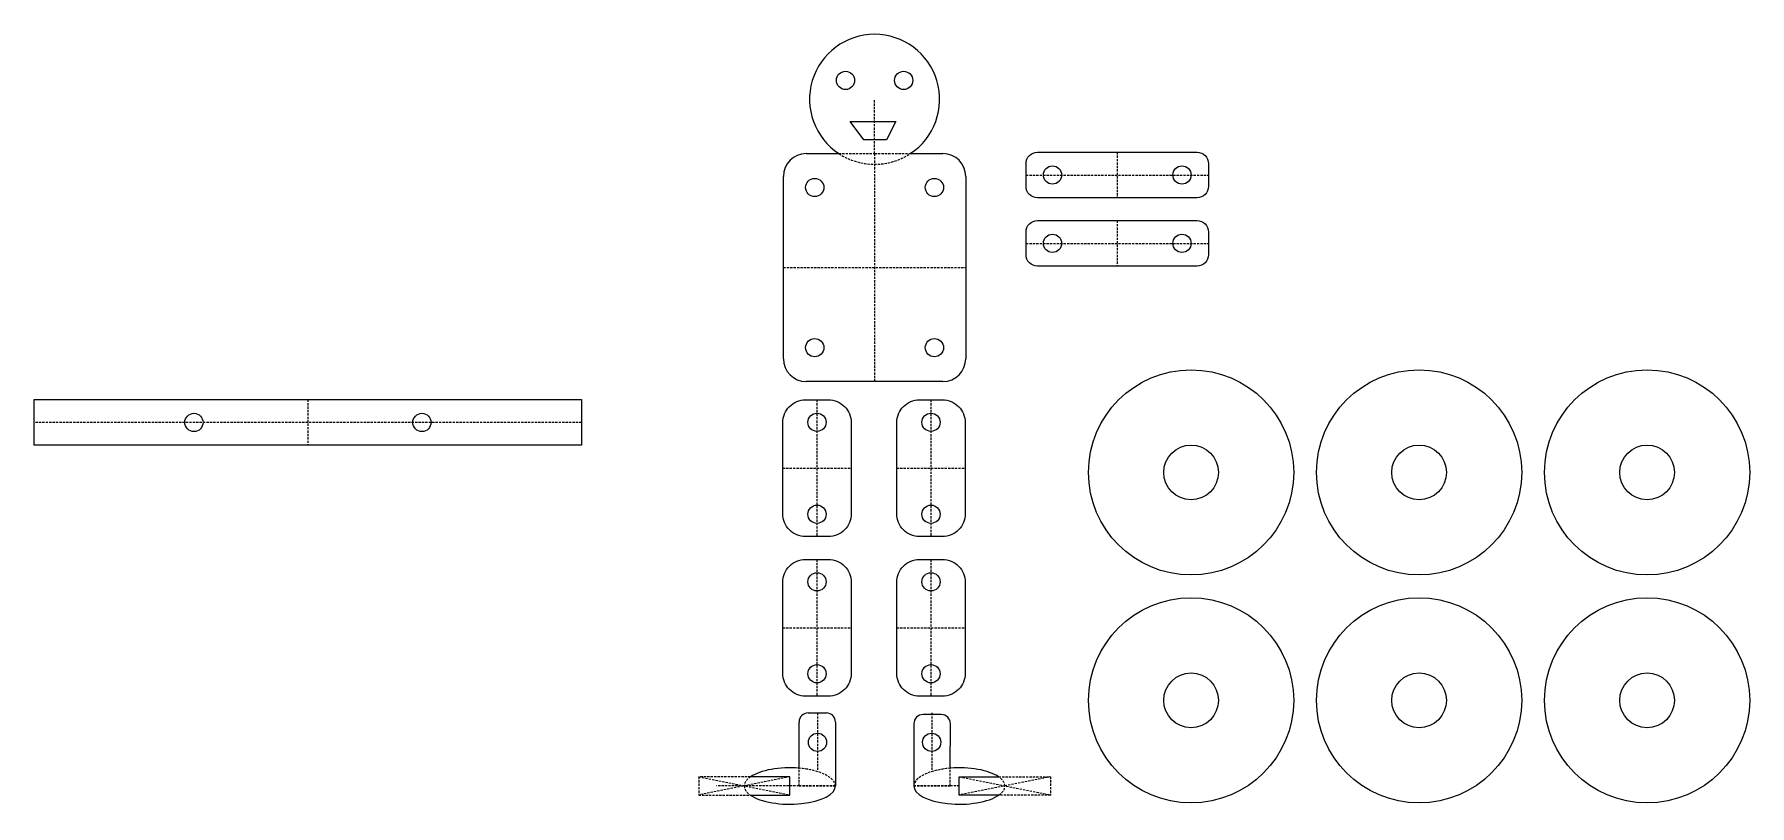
# Model space of a CAD drawing. Header units: millimetres. Extents: x 399 to 776, y 88 to 257.
import ezdxf

# ---------------------------------------------------------------- set-up
doc = ezdxf.new("R2010")
doc.units = ezdxf.units.MM
doc.linetypes.add('DASHED', pattern=[0.75, 0.5, -0.25])
doc.layers.get('0').update_dxf_attribs({"linetype": 'CONTINUOUS'})
doc.layers.add('1', color=7, linetype='DASHED')

msp = doc.modelspace()

# ---------------------------------------------------------------- linework, layer by layer
for p, q in [((568.73, 230.91), (575.9, 230.91)), ((591.57, 230.91), (598.73, 230.91)), ((563.73, 185.91), (563.73, 225.91)), ((603.73, 225.91), (603.73, 185.91)), ((598.73, 180.91), (568.73, 180.91)), ((567.16, 96.1), (567.16, 106.19)), ((569.16, 108.19), (573.16, 108.19)), ((575.16, 106.19), (575.16, 92.19)), ((592.35, 105.83), (592.31, 92.19)), ((598.35, 107.83), (594.35, 107.83)), ((600.31, 96.1), (600.35, 105.82)), ((565.16, 94.19), (556.53, 94.19)), ((565.16, 90.19), (565.16, 94.19)), ((602.31, 90.19), (602.31, 94.19)), ((602.31, 94.19), (610.94, 94.19)), ((556.46, 90.19), (565.16, 90.19)), ((611.01, 90.19), (602.31, 90.19))]:
    msp.add_line(p, q)
for points in [[(578.36, 237.97), (588.36, 237.97), (586.36, 233.97), (581.36, 233.97)], [(399.46, 176.93), (519.46, 176.93), (519.46, 166.93), (399.46, 166.93)]]:
    msp.add_lwpolyline(points, close=True)
for points in [[(619.44, 231.22), (654.44, 231.22, -0.414214), (656.94, 228.72), (656.94, 223.72, -0.414214), (654.44, 221.22), (619.44, 221.22, -0.414214), (616.94, 223.72), (616.94, 228.72, -0.414214)], [(616.94, 208.72), (616.94, 213.72, -0.414214), (619.44, 216.22), (654.44, 216.22, -0.414214), (656.94, 213.72), (656.94, 208.72, -0.414214), (654.44, 206.22), (619.44, 206.22, -0.414214)], [(568.6, 176.88), (573.6, 176.88, -0.414214), (578.6, 171.88), (578.6, 151.88, -0.414214), (573.6, 146.88), (568.6, 146.88, -0.414214), (563.6, 151.88), (563.6, 171.88, -0.414214)], [(588.6, 151.88), (588.6, 171.88, -0.414214), (593.6, 176.88), (598.6, 176.88, -0.414214), (603.6, 171.88), (603.6, 151.88, -0.414214), (598.6, 146.88), (593.6, 146.88, -0.414214)], [(568.6, 141.88), (573.6, 141.88, -0.414214), (578.6, 136.88), (578.6, 116.88, -0.414214), (573.6, 111.88), (568.6, 111.88, -0.414214), (563.6, 116.88), (563.6, 136.88, -0.414214)], [(588.6, 116.88), (588.6, 136.88, -0.414214), (593.6, 141.88), (598.6, 141.88, -0.414214), (603.6, 136.88), (603.6, 116.88, -0.414214), (598.6, 111.88), (593.6, 111.88, -0.414214)]]:
    msp.add_lwpolyline(points, format="xyb", close=True)
for centre, radius in [((577.36, 246.97), 2), ((590.11, 246.97), 2), ((622.74, 226.22), 2), ((651.14, 226.22), 2), ((570.61, 223.48), 2), ((596.85, 223.48), 2), ((622.74, 211.22), 2), ((651.14, 211.22), 2), ((570.61, 188.35), 2), ((596.85, 188.35), 2), ((653.14, 160.96), 22.5), ((703.14, 160.96), 22.5), ((753.14, 160.96), 22.5), ((434.46, 171.93), 2), ((484.46, 171.93), 2), ((571.1, 171.97), 2), ((596.1, 171.97), 2), ((653.14, 160.96), 6), ((703.14, 160.96), 6), ((753.14, 160.96), 6), ((571.1, 151.79), 2), ((596.1, 151.79), 2), ((571.1, 136.97), 2), ((596.1, 136.97), 2), ((653.14, 110.96), 22.5), ((703.14, 110.96), 22.5), ((753.14, 110.96), 22.5), ((571.1, 116.79), 2), ((596.1, 116.79), 2), ((653.14, 110.96), 6), ((703.14, 110.96), 6), ((753.14, 110.96), 6), ((571.22, 101.76), 2), ((596.25, 101.76), 2)]:
    msp.add_circle(centre, radius)
for centre, radius, start, end in [((583.73, 242.83), 14.26, -56.6612, 236.6612), ((568.73, 225.91), 5, 90, 180), ((598.73, 225.91), 5, 0, 90), ((568.73, 185.91), 5, 180, 270), ((598.73, 185.91), 5, 270, 360), ((569.16, 106.19), 2, 90, 180), ((573.16, 106.19), 2, 0, 90), ((594.35, 105.83), 2, 90, 179.8313), ((598.35, 105.83), 2, -0.2366, 90)]:
    msp.add_arc(centre, radius, start, end)
for centre, major_axis, start_param, end_param in [((565.16, 92.17), (10, 0.01), 1.368929, 2.611057), ((602.31, 92.17), (10, -0.01), 0.530535, 1.772664), ((565.16, 92.17), (10, 0.01), 3.658258, 6.283243), ((602.31, 92.17), (10, -0.01), 3.141535, 5.76652)]:
    msp.add_ellipse(centre, major_axis=major_axis, ratio=0.4, start_param=start_param, end_param=end_param)
at = {"layer": '1'}
for p, q in [((583.73, 230.91), (583.73, 242.83)), ((575.9, 230.91), (583.73, 230.91)), ((583.73, 230.91), (591.57, 230.91)), ((583.73, 230.91), (583.73, 180.91)), ((636.94, 231.22), (636.94, 221.22)), ((616.94, 226.22), (656.94, 226.22)), ((636.94, 216.22), (636.94, 206.22)), ((616.94, 211.22), (656.94, 211.22)), ((563.73, 205.91), (603.73, 205.91)), ((459.46, 176.93), (459.46, 166.93)), ((571.1, 176.88), (571.1, 146.88)), ((596.1, 176.88), (596.1, 146.88)), ((519.46, 171.93), (399.46, 171.93)), ((563.6, 161.88), (578.6, 161.88)), ((588.6, 161.88), (603.6, 161.88)), ((571.1, 141.88), (571.1, 111.88)), ((596.1, 141.88), (596.1, 111.88)), ((563.6, 126.88), (578.6, 126.88)), ((588.6, 126.88), (603.6, 126.88)), ((571.22, 108.19), (571.22, 95.33)), ((596.25, 108.19), (596.25, 95.33)), ((545.16, 94.19), (545.16, 90.19)), ((565.16, 94.19), (545.16, 90.19)), ((545.16, 94.19), (565.16, 90.19)), ((556.53, 94.19), (545.16, 94.19)), ((567.16, 92.19), (567.16, 96.1)), ((600.31, 92.19), (600.31, 96.1)), ((602.31, 94.19), (622.31, 90.19)), ((622.31, 94.19), (602.31, 90.19)), ((610.94, 94.19), (622.31, 94.19)), ((622.31, 94.19), (622.31, 90.19)), ((567.16, 92.19), (549.09, 92.19)), ((575.16, 92.19), (567.16, 92.19)), ((567.16, 92.19), (575.16, 92.19)), ((592.31, 92.19), (600.31, 92.19)), ((600.31, 92.19), (592.31, 92.19)), ((602.35, 92.18), (600.31, 92.19)), ((545.16, 90.19), (556.46, 90.19)), ((622.31, 90.19), (611.01, 90.19))]:
    msp.add_line(p, q, dxfattribs=at)
msp.add_arc((583.73, 242.83), 14.26, 236.6612, 303.3388, dxfattribs=at)
for centre, major_axis, ratio, start_param, end_param in [((565.16, 92.17), (10, 0.01), 0.4, 2.611057, 3.13516), ((565.16, 92.17), (10, -0.08), 0.401411, 0.02193, 1.372489), ((602.31, 92.17), (10, 0.08), 0.401411, 1.769104, 3.119662), ((602.31, 92.17), (10, -0.01), 0.4, 0.006433, 0.530535), ((565.16, 92.17), (10, 0.01), 0.4, 3.13516, 3.658258), ((602.31, 92.17), (10, -0.01), 0.4, -0.516665, 0.006433)]:
    msp.add_ellipse(centre, major_axis=major_axis, ratio=ratio, start_param=start_param, end_param=end_param, dxfattribs=at)

doc.saveas('drawing.dxf')
